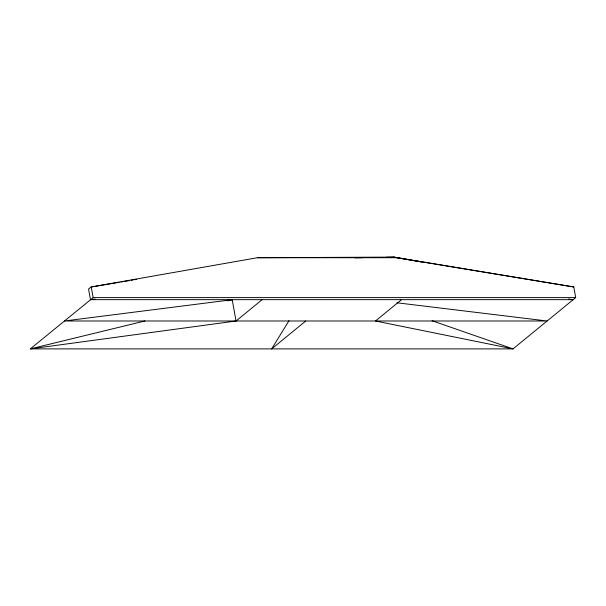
<?xml version="1.0" encoding="UTF-8"?>
<svg xmlns="http://www.w3.org/2000/svg" width="606" height="606" viewBox="0 0 606 606"><rect width="100%" height="100%" fill="white"/><g stroke="black" fill="none" stroke-linecap="round" stroke-linejoin="round"><path stroke-width="0.91" d="M289.009 320.672L271.662 348.889L305.765 320.991M575.7 297.614L93.157 297.614L30.3 348.889L513.024 348.889L575.7 297.614L573.768 286.971L393.809 257.111L257.376 257.717L91.218 286.979L88.537 289.024L90.468 299.667L573.193 299.659L568.504 299.091M145.008 320.953L30.3 348.889L236.052 320.991L262.118 299.667M401.543 299.659L375.478 320.991L513.024 348.889L432.086 320.741M227.598 300.834L232.189 299.712L236.052 320.991M119.117 282.335L91.218 286.979L93.157 297.614M120.973 282.032L122.836 281.722M124.692 281.411L129.343 280.639M131.207 280.328L133.062 280.017M134.926 279.714L136.782 279.404M90.468 299.667L95.157 299.069M232.189 299.712L64.403 320.991L547.127 320.991L396.953 302.788M355.055 257.845L362.615 257.701M386.249 257.255L393.809 257.111L417.966 261.451M257.376 257.717L396.801 257.717L573.768 286.971M419.822 261.784L421.678 262.118M393.809 257.111L396.801 257.717"/></g></svg>
